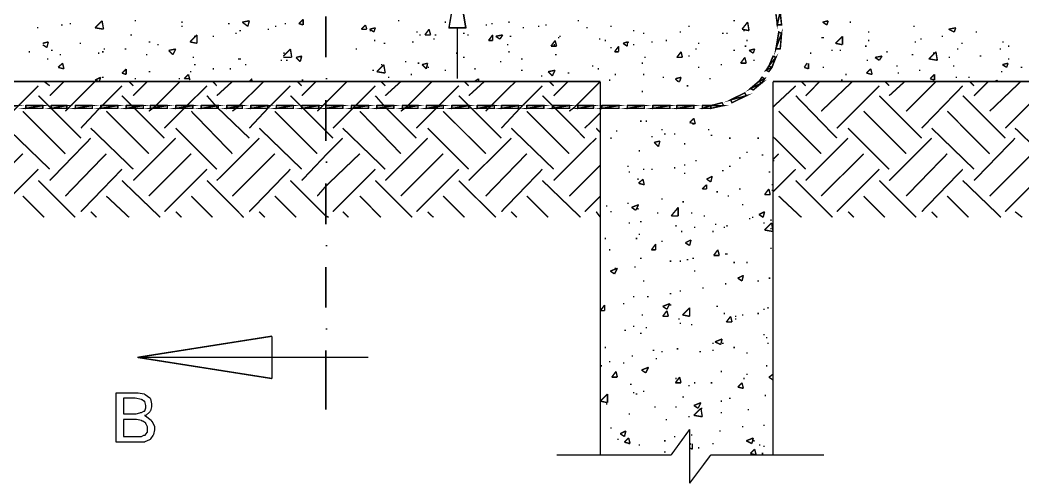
# Model space of a CAD drawing. Extents: x 0 to 210, y 0 to 297.
# Drawn here: x 131.94 to 161.99, y 145.45 to 159.35 of the extents above; entities that cross this region are included whole.
import ezdxf

# ---------------------------------------------------------------- set-up
doc = ezdxf.new("R2010")
doc.units = 0
doc.header["$MEASUREMENT"] = 0
for name, color, linetype in [('C00-00-00-BLACK', 7, 'Continuous'), ('C00-7E-FF', 150, 'Continuous'), ('C00-FF-00', 3, 'Continuous'), ('C95-49-00', 34, 'Continuous')]:
    doc.layers.add(name, color=color, linetype=linetype)

msp = doc.modelspace()

# ---------------------------------------------------------------- linework, layer by layer
at = {"layer": 'C00-00-00-BLACK', "const_width": 0.0423}
for points in [[(133.427, 159.247), (133.469, 159.247)], [(134.189, 159.121), (134.4, 159.331)], [(134.443, 159.078), (134.4, 159.331)], [(135.377, 159.331), (135.418, 159.331)], [(136.776, 159.29), (136.819, 159.29)], [(138.176, 159.247), (138.219, 159.247)], [(138.599, 159.29), (138.811, 159.331)], [(138.599, 159.29), (138.768, 159.163)], [(138.768, 159.163), (138.811, 159.331)], [(139.872, 159.247), (139.915, 159.247)], [(140.295, 159.247), (140.425, 159.374)], [(140.295, 159.247), (140.425, 159.205)], [(140.425, 159.205), (140.425, 159.374)], [(141.103, 158.232), (141.103, 159.46)], [(143.266, 159.331), (143.309, 159.331)], [(144.664, 159.29), (144.709, 159.29)], [(146.064, 159.247), (146.105, 159.247)], [(146.574, 159.29), (146.616, 159.29)], [(148.65, 159.331), (148.693, 159.331)], [(153.315, 159.331), (153.361, 159.331)], [(153.573, 159.078), (153.741, 159.29)], [(153.784, 159.035), (153.741, 159.29)], [(155.988, 159.29), (156.156, 159.331)], [(155.988, 159.29), (156.115, 159.205)], [(156.115, 159.205), (156.156, 159.331)], [(156.795, 159.29), (156.837, 159.29)], [(132.45, 159.121), (132.493, 159.121)], [(133.169, 159.205), (133.215, 159.205)], [(134.189, 159.121), (134.443, 159.078)], [(136.776, 159.163), (136.819, 159.163)], [(138.388, 158.951), (138.429, 158.951)], [(138.515, 159.035), (138.558, 159.035)], [(139.364, 159.078), (139.406, 159.078)], [(139.576, 159.163), (139.617, 159.163)], [(142.164, 159.078), (142.291, 159.205)], [(142.164, 159.078), (142.332, 159.078)], [(142.332, 159.078), (142.291, 159.205)], [(142.417, 159.078), (142.587, 159.121)], [(142.417, 159.078), (142.544, 158.994)], [(142.417, 159.035), (142.46, 159.035)], [(142.544, 158.994), (142.587, 159.121)], [(143.818, 158.994), (143.859, 158.994)], [(144.071, 158.908), (144.198, 159.078)], [(144.241, 158.908), (144.198, 159.078)], [(145.216, 158.951), (145.259, 158.951)], [(145.259, 159.121), (145.302, 159.121)], [(145.894, 159.205), (145.936, 159.205)], [(146.997, 159.121), (147.04, 159.121)], [(147.463, 159.163), (147.505, 159.163)], [(147.677, 159.205), (147.72, 159.205)], [(148.905, 159.121), (148.947, 159.121)], [(149.628, 159.163), (149.67, 159.163)], [(150.304, 159.035), (150.347, 159.035)], [(150.603, 158.951), (150.646, 158.951)], [(151.704, 158.994), (151.747, 158.994)], [(151.96, 159.163), (152.003, 159.163)], [(152.977, 158.951), (153.019, 158.951)], [(153.104, 158.951), (153.145, 158.951)], [(153.573, 159.078), (153.784, 159.035)], [(153.614, 159.035), (153.657, 159.035)], [(157.345, 158.994), (157.387, 158.994)], [(158.702, 159.163), (158.744, 159.163)], [(159.763, 159.078), (159.975, 159.121)], [(159.763, 159.078), (159.933, 158.994)], [(159.933, 158.994), (159.975, 159.121)], [(160.57, 158.994), (160.613, 158.994)], [(132.62, 158.655), (132.789, 158.698)], [(132.746, 158.528), (132.789, 158.698)], [(133.724, 158.655), (133.765, 158.655)], [(135.25, 158.908), (135.292, 158.908)], [(135.8, 158.698), (135.843, 158.698)], [(137.031, 158.698), (137.241, 158.908)], [(137.031, 158.698), (137.241, 158.655)], [(137.158, 158.866), (137.2, 158.866)], [(137.241, 158.655), (137.241, 158.908)], [(137.71, 158.866), (137.753, 158.866)], [(142.544, 158.739), (142.587, 158.739)], [(142.84, 158.655), (142.883, 158.655)], [(143.69, 158.698), (143.732, 158.698)], [(143.902, 158.908), (143.944, 158.908)], [(144.071, 158.908), (144.241, 158.908)], [(144.325, 158.782), (144.367, 158.782)], [(144.367, 158.908), (144.41, 158.908)], [(145.343, 158.908), (145.386, 158.908)], [(145.978, 158.739), (146.105, 158.908)], [(145.978, 158.739), (146.105, 158.739)], [(146.105, 158.739), (146.105, 158.908)], [(146.193, 158.866), (146.404, 158.908)], [(146.193, 158.866), (146.32, 158.782)], [(146.32, 158.782), (146.404, 158.908)], [(146.616, 158.866), (146.659, 158.866)], [(147.847, 158.569), (147.974, 158.739)], [(148.016, 158.569), (147.974, 158.739)], [(148.058, 158.824), (148.101, 158.824)], [(148.101, 158.866), (148.143, 158.866)], [(149.288, 158.782), (149.331, 158.782)], [(149.458, 158.739), (149.501, 158.739)], [(150.008, 158.655), (150.134, 158.698)], [(150.008, 158.655), (150.134, 158.569)], [(150.134, 158.698), (150.177, 158.698)], [(150.134, 158.655), (150.177, 158.698)], [(150.134, 158.569), (150.134, 158.655)], [(150.858, 158.698), (150.899, 158.698)], [(151.281, 158.739), (151.324, 158.739)], [(152.257, 158.655), (152.299, 158.655)], [(153.7, 158.739), (153.741, 158.739)], [(155.946, 158.824), (155.988, 158.824)], [(155.988, 158.824), (156.03, 158.824)], [(156.372, 158.655), (156.584, 158.866)], [(156.372, 158.655), (156.584, 158.612)], [(156.584, 158.612), (156.584, 158.866)], [(157.345, 158.739), (157.387, 158.739)], [(158.744, 158.698), (158.787, 158.698)], [(158.914, 158.782), (158.957, 158.782)], [(159.552, 158.866), (159.593, 158.866)], [(160.145, 158.655), (160.187, 158.655)], [(161.375, 158.698), (161.417, 158.698)], [(132.196, 158.401), (132.239, 158.401)], [(132.62, 158.612), (132.746, 158.528)], [(132.873, 158.443), (132.916, 158.443)], [(134.273, 158.359), (134.316, 158.359)], [(134.4, 158.401), (134.443, 158.401)], [(134.443, 158.485), (134.486, 158.485)], [(135.081, 158.485), (135.122, 158.485)], [(136.057, 158.612), (136.099, 158.612)], [(136.396, 158.443), (136.608, 158.485)], [(136.396, 158.443), (136.522, 158.316)], [(136.522, 158.316), (136.608, 158.485)], [(139.829, 158.273), (140.042, 158.485)], [(139.829, 158.359), (139.872, 158.359)], [(140.083, 158.232), (140.042, 158.485)], [(141.994, 158.485), (142.036, 158.485)], [(145.005, 158.359), (145.047, 158.359)], [(146.531, 158.612), (146.574, 158.612)], [(146.574, 158.401), (146.616, 158.401)], [(147.847, 158.569), (148.016, 158.569)], [(147.931, 158.612), (147.974, 158.612)], [(149.628, 158.528), (149.67, 158.528)], [(149.754, 158.401), (149.881, 158.569)], [(149.754, 158.401), (149.881, 158.401)], [(149.881, 158.401), (149.881, 158.569)], [(150.304, 158.612), (150.347, 158.612)], [(151.62, 158.232), (151.747, 158.401)], [(151.788, 158.232), (151.747, 158.401)], [(152.172, 158.485), (152.215, 158.485)], [(153.315, 158.443), (153.361, 158.443)], [(153.657, 158.569), (153.7, 158.569)], [(153.784, 158.443), (153.953, 158.485)], [(153.784, 158.443), (153.91, 158.359)], [(153.91, 158.359), (153.953, 158.485)], [(155.607, 158.359), (155.649, 158.359)], [(156.245, 158.443), (156.286, 158.443)], [(156.498, 158.443), (156.541, 158.443)], [(157.26, 158.569), (157.303, 158.569)], [(157.898, 158.401), (157.94, 158.401)], [(159.17, 158.189), (159.383, 158.401)], [(159.297, 158.359), (159.34, 158.359)], [(159.425, 158.146), (159.383, 158.401)], [(160.018, 158.485), (160.059, 158.485)], [(161.29, 158.485), (161.332, 158.485)], [(161.545, 158.569), (161.586, 158.569)], [(132.746, 158.189), (132.789, 158.189)], [(133.085, 157.933), (133.215, 158.06)], [(133.128, 158.316), (133.169, 158.316)], [(133.258, 157.89), (133.215, 158.06)], [(135.715, 158.316), (135.757, 158.316)], [(137.115, 158.232), (137.158, 158.232)], [(138.472, 158.189), (138.515, 158.189)], [(138.515, 158.189), (138.558, 158.189)], [(139.746, 158.146), (139.787, 158.146)], [(139.829, 158.232), (140.083, 158.232)], [(139.915, 158.146), (139.956, 158.146)], [(140.211, 158.232), (140.382, 158.273)], [(140.211, 158.232), (140.338, 158.105)], [(140.338, 158.105), (140.382, 158.273)], [(140.338, 158.232), (140.382, 158.232)], [(143.479, 158.105), (143.52, 158.105)], [(143.859, 158.06), (143.902, 158.06)], [(143.986, 158.017), (144.155, 158.06)], [(144.114, 157.89), (144.155, 158.06)], [(145.216, 158.232), (145.259, 158.232)], [(146.32, 158.105), (146.363, 158.105)], [(146.955, 158.189), (146.997, 158.189)], [(147.974, 158.316), (148.016, 158.316)], [(150.562, 158.06), (150.603, 158.06)], [(150.646, 158.232), (150.688, 158.232)], [(151.62, 158.232), (151.788, 158.232)], [(151.96, 158.273), (152.003, 158.273)], [(153.53, 158.06), (153.657, 158.232)], [(153.53, 158.06), (153.7, 158.06)], [(153.7, 158.06), (153.657, 158.232)], [(153.91, 158.146), (153.953, 158.146)], [(155.437, 157.933), (155.523, 158.06)], [(155.564, 157.89), (155.564, 158.06)], [(157.303, 158.146), (157.345, 158.146)], [(157.557, 158.232), (157.772, 158.273)], [(157.557, 158.232), (157.686, 158.146)], [(157.686, 158.146), (157.772, 158.273)], [(158.66, 158.316), (158.702, 158.316)], [(159.17, 158.189), (159.425, 158.146)], [(159.763, 158.232), (159.806, 158.232)], [(160.697, 158.273), (160.74, 158.273)], [(161.375, 158.017), (161.545, 158.06)], [(161.502, 157.933), (161.545, 158.06)], [(161.545, 158.189), (161.586, 158.189)], [(133.085, 157.933), (133.258, 157.89)], [(134.995, 157.763), (135.122, 157.89)], [(134.995, 157.763), (135.122, 157.721)], [(135.122, 157.721), (135.122, 157.89)], [(135.8, 157.806), (135.843, 157.806)], [(137.031, 157.806), (137.072, 157.806)], [(137.158, 158.017), (137.2, 158.017)], [(137.71, 157.89), (137.753, 157.89)], [(138.219, 157.89), (138.261, 157.89)], [(138.684, 158.017), (138.726, 158.017)], [(142.501, 157.847), (142.544, 157.847)], [(142.628, 157.806), (142.84, 158.017)], [(142.628, 157.806), (142.883, 157.763)], [(142.756, 158.017), (142.798, 158.017)], [(142.883, 157.763), (142.84, 158.017)], [(143.986, 158.017), (144.114, 157.89)], [(144.155, 157.933), (144.198, 157.933)], [(144.664, 157.847), (144.709, 157.847)], [(145.555, 157.89), (145.598, 157.89)], [(146.955, 157.847), (146.997, 157.847)], [(147.762, 157.806), (147.974, 157.847)], [(147.762, 157.806), (147.888, 157.678)], [(147.888, 157.678), (147.974, 157.847)], [(148.354, 157.763), (148.397, 157.763)], [(149.076, 157.974), (149.119, 157.974)], [(149.246, 157.89), (149.288, 157.89)], [(152.257, 157.933), (152.299, 157.933)], [(152.935, 158.017), (152.977, 158.017)], [(155.437, 157.933), (155.564, 157.89)], [(155.988, 157.933), (156.03, 157.933)], [(157.303, 157.763), (157.43, 157.89)], [(157.303, 157.763), (157.473, 157.721)], [(157.473, 157.721), (157.43, 157.89)], [(158.195, 157.974), (158.237, 157.974)], [(158.237, 157.763), (158.279, 157.763)], [(158.871, 157.847), (158.914, 157.847)], [(159.891, 157.974), (159.933, 157.974)], [(161.332, 157.806), (161.375, 157.806)], [(161.375, 158.017), (161.502, 157.933)], [(161.925, 157.933), (161.968, 157.933)], [(107.81, 157.51), (149.331, 157.51)], [(134.189, 157.551), (134.359, 157.637)], [(134.189, 157.551), (134.316, 157.51)], [(134.316, 157.51), (134.359, 157.637)], [(134.4, 157.637), (134.443, 157.637)], [(135.377, 157.594), (135.418, 157.594)], [(136.692, 157.594), (136.735, 157.594)], [(136.861, 157.594), (136.988, 157.721)], [(136.861, 157.594), (137.031, 157.594)], [(137.031, 157.551), (136.988, 157.721)], [(138.811, 157.51), (138.895, 157.594)], [(138.895, 157.51), (138.895, 157.551)], [(139.829, 157.51), (139.872, 157.51)], [(140.382, 157.551), (140.425, 157.551)], [(141.103, 157.594), (141.144, 157.594)], [(142.967, 157.637), (143.01, 157.637)], [(143.648, 157.721), (143.69, 157.721)], [(145.555, 157.51), (145.682, 157.594)], [(145.682, 157.51), (145.682, 157.594)], [(146.531, 157.51), (146.574, 157.51)], [(147.548, 157.678), (147.592, 157.678)], [(147.888, 157.721), (147.931, 157.721)], [(149.331, 146.32), (149.331, 157.51)], [(149.585, 157.551), (149.628, 157.551)], [(149.754, 157.721), (149.797, 157.721)], [(150.603, 157.721), (150.646, 157.721)], [(151.196, 157.637), (151.238, 157.637)], [(151.577, 157.594), (151.747, 157.637)], [(151.577, 157.594), (151.661, 157.51)], [(151.661, 157.51), (151.704, 157.51)], [(151.704, 157.51), (151.747, 157.637)], [(152.596, 157.594), (152.638, 157.594)], [(166.973, 157.51), (154.503, 157.51)], [(154.503, 146.32), (154.503, 157.51)], [(156.541, 157.551), (156.584, 157.551)], [(156.668, 157.721), (156.711, 157.721)], [(159.213, 157.594), (159.34, 157.721)], [(159.213, 157.594), (159.34, 157.551)], [(159.34, 157.551), (159.34, 157.721)], [(159.975, 157.637), (160.018, 157.637)], [(160.355, 157.637), (160.398, 157.637)], [(161.163, 157.51), (161.206, 157.551)], [(161.247, 157.51), (161.206, 157.551)], [(150.562, 157.212), (150.603, 157.212)], [(151.919, 157.382), (151.96, 157.382)], [(141.103, 155.728), (141.103, 156.959)], [(150.519, 156.323), (150.562, 156.323)], [(150.688, 156.323), (150.73, 156.323)], [(152.003, 156.282), (152.13, 156.409)], [(152.003, 156.282), (152.172, 156.239)], [(152.087, 156.239), (152.13, 156.239)], [(152.172, 156.239), (152.13, 156.409)], [(149.797, 156.024), (149.838, 156.024)], [(151.154, 156.07), (151.196, 156.07)], [(151.238, 155.94), (151.281, 155.94)], [(151.535, 155.94), (151.577, 155.94)], [(152.553, 156.07), (152.596, 156.07)], [(149.628, 155.813), (149.67, 155.813)], [(150.858, 155.856), (150.899, 155.856)], [(150.942, 155.686), (151.112, 155.728)], [(150.942, 155.686), (151.069, 155.558)], [(151.069, 155.558), (151.112, 155.728)], [(151.831, 155.644), (151.874, 155.644)], [(152.638, 155.897), (152.681, 155.897)], [(153.188, 155.813), (153.231, 155.813)], [(154.037, 155.813), (154.08, 155.813)], [(150.476, 155.432), (150.519, 155.432)], [(153.7, 155.39), (153.741, 155.39)], [(141.103, 155.094), (141.144, 155.094)], [(152.172, 155.135), (152.215, 155.135)], [(153.487, 155.221), (153.53, 155.221)], [(154.165, 155.305), (154.207, 155.305)], [(154.503, 155.135), (154.546, 155.135)], [(150.134, 154.966), (150.177, 154.966)], [(150.177, 154.798), (150.22, 154.798)], [(150.603, 154.882), (150.646, 154.882)], [(150.858, 154.882), (150.899, 154.882)], [(151.535, 154.924), (151.577, 154.924)], [(151.831, 155.009), (151.874, 155.009)], [(151.831, 154.755), (151.874, 154.755)], [(152.977, 154.839), (153.019, 154.839)], [(153.188, 154.966), (153.231, 154.966)], [(154.376, 154.798), (154.419, 154.798)], [(141.103, 153.228), (141.103, 154.459)], [(150.432, 154.585), (150.476, 154.585)], [(150.476, 154.459), (150.603, 154.585)], [(150.476, 154.459), (150.646, 154.416)], [(150.646, 154.416), (150.603, 154.585)], [(152.511, 154.585), (152.681, 154.67)], [(152.511, 154.585), (152.638, 154.5)], [(152.638, 154.5), (152.681, 154.67)], [(152.383, 154.289), (152.511, 154.416)], [(152.383, 154.289), (152.511, 154.289)], [(152.511, 154.289), (152.511, 154.416)], [(152.808, 154.204), (152.849, 154.204)], [(153.487, 154.289), (153.53, 154.289)], [(154.249, 154.12), (154.376, 154.289)], [(154.419, 154.12), (154.376, 154.289)], [(154.462, 154.416), (154.503, 154.416)], [(154.462, 154.246), (154.503, 154.246)], [(150.134, 153.863), (150.177, 153.863)], [(151.154, 153.99), (151.196, 153.99)], [(151.788, 153.905), (151.831, 153.905)], [(153.145, 154.077), (153.188, 154.077)], [(154.249, 154.12), (154.419, 154.12)], [(149.501, 153.778), (149.542, 153.778)], [(149.628, 153.609), (149.67, 153.609)], [(150.263, 153.737), (150.476, 153.821)], [(150.263, 153.737), (150.39, 153.651)], [(150.39, 153.651), (150.476, 153.821)], [(150.432, 153.694), (150.476, 153.694)], [(151.027, 153.567), (151.069, 153.567)], [(151.451, 153.482), (151.661, 153.737)], [(151.661, 153.482), (151.661, 153.737)], [(152.046, 153.567), (152.087, 153.567)], [(153.573, 153.821), (153.614, 153.821)], [(154.08, 153.525), (154.249, 153.609)], [(154.08, 153.525), (154.207, 153.44)], [(154.207, 153.44), (154.249, 153.609)], [(150.177, 153.271), (150.22, 153.271)], [(150.519, 153.312), (150.562, 153.312)], [(151.451, 153.482), (151.661, 153.482)], [(152.426, 153.482), (152.469, 153.482)], [(152.765, 153.228), (152.808, 153.228)], [(153.784, 153.398), (153.826, 153.398)], [(153.869, 153.44), (153.91, 153.44)], [(154.207, 153.271), (154.249, 153.271)], [(154.249, 153.059), (154.462, 153.271)], [(154.419, 153.355), (154.462, 153.355)], [(154.503, 153.016), (154.462, 153.271)], [(150.476, 152.932), (150.519, 152.932)], [(151.577, 153.186), (151.62, 153.186)], [(151.747, 153.016), (151.788, 153.016)], [(152.13, 153.144), (152.172, 153.144)], [(152.681, 153.016), (152.722, 153.016)], [(153.019, 153.144), (153.061, 153.144)], [(153.104, 153.186), (153.145, 153.186)], [(154.249, 153.059), (154.503, 153.016)], [(154.419, 153.101), (154.462, 153.101)], [(149.458, 152.805), (149.501, 152.805)], [(150.39, 152.805), (150.432, 152.805)], [(150.858, 152.466), (150.985, 152.636)], [(150.985, 152.466), (150.985, 152.636)], [(151.154, 152.72), (151.196, 152.72)], [(151.874, 152.678), (152.046, 152.762)], [(151.874, 152.678), (152.003, 152.593)], [(152.003, 152.593), (152.046, 152.762)], [(141.103, 152.593), (141.144, 152.593)], [(149.585, 152.466), (149.628, 152.466)], [(150.858, 152.466), (150.985, 152.466)], [(152.722, 152.297), (152.849, 152.466)], [(152.892, 152.297), (152.849, 152.466)], [(153.061, 152.339), (153.104, 152.339)], [(153.104, 152.339), (153.145, 152.339)], [(154.419, 152.509), (154.462, 152.509)], [(150.519, 152.213), (150.562, 152.213)], [(151.408, 152.127), (151.451, 152.127)], [(151.704, 152.127), (151.747, 152.127)], [(151.919, 152.17), (151.96, 152.17)], [(152.087, 152.213), (152.13, 152.213)], [(152.722, 152.297), (152.892, 152.297)], [(153.315, 152.086), (153.361, 152.086)], [(153.7, 152.086), (153.741, 152.086)], [(141.103, 150.729), (141.103, 151.955)], [(149.628, 151.828), (149.838, 151.914)], [(149.628, 151.828), (149.754, 151.744)], [(149.754, 151.744), (149.838, 151.914)], [(149.754, 151.914), (149.797, 151.914)], [(150.347, 151.955), (150.39, 151.955)], [(152.13, 151.828), (152.172, 151.828)], [(150.603, 151.532), (150.646, 151.532)], [(153.061, 151.448), (153.104, 151.448)], [(153.445, 151.617), (153.614, 151.701)], [(153.445, 151.617), (153.573, 151.532)], [(153.573, 151.532), (153.614, 151.701)], [(154.037, 151.532), (154.08, 151.532)], [(154.376, 151.617), (154.419, 151.617)], [(151.408, 151.152), (151.451, 151.152)], [(151.704, 151.235), (151.747, 151.235)], [(152.383, 151.321), (152.426, 151.321)], [(150.008, 150.855), (150.05, 150.855)], [(150.304, 151.066), (150.347, 151.066)], [(150.73, 151.066), (150.773, 151.066)], [(151.196, 150.77), (151.408, 150.855)], [(151.324, 150.686), (151.408, 150.855)], [(149.331, 150.643), (149.458, 150.813)], [(149.331, 150.643), (149.458, 150.643)], [(149.458, 150.643), (149.458, 150.813)], [(151.196, 150.77), (151.324, 150.686)], [(151.196, 150.473), (151.324, 150.643)], [(151.365, 150.473), (151.324, 150.643)], [(151.408, 150.813), (151.451, 150.813)], [(151.788, 150.516), (152.003, 150.729)], [(152.003, 150.473), (152.003, 150.729)], [(152.808, 150.77), (152.849, 150.77)], [(153.019, 150.559), (153.061, 150.559)], [(154.037, 150.559), (154.08, 150.559)], [(154.207, 150.686), (154.249, 150.686)], [(154.335, 150.729), (154.376, 150.729)], [(150.562, 150.516), (150.603, 150.516)], [(151.196, 150.473), (151.365, 150.473)], [(151.661, 150.39), (151.704, 150.39)], [(151.704, 150.263), (151.747, 150.263)], [(151.788, 150.516), (152.003, 150.473)], [(151.96, 150.473), (152.003, 150.473)], [(152.046, 150.22), (152.087, 150.22)], [(153.104, 150.304), (153.231, 150.473)], [(153.104, 150.304), (153.274, 150.304)], [(153.274, 150.304), (153.231, 150.473)], [(153.361, 150.473), (153.403, 150.473)], [(153.361, 150.39), (153.403, 150.39)], [(153.573, 150.516), (153.614, 150.516)], [(141.103, 150.093), (141.144, 150.093)], [(150.05, 150.05), (150.093, 150.05)], [(150.304, 150.177), (150.347, 150.177)], [(150.519, 149.967), (150.562, 149.967)], [(150.688, 150.134), (150.73, 150.134)], [(154.207, 149.921), (154.249, 149.921)], [(135.461, 149.243), (139.49, 149.878)], [(139.49, 149.878), (135.461, 149.243)], [(139.49, 149.243), (139.49, 149.878)], [(139.49, 148.609), (139.49, 149.878)], [(152.681, 149.667), (152.722, 149.667)], [(152.765, 149.709), (152.977, 149.794)], [(152.765, 149.709), (152.935, 149.625)], [(152.935, 149.625), (152.977, 149.794)], [(152.977, 149.667), (153.019, 149.667)], [(154.292, 149.837), (154.335, 149.837)], [(154.335, 149.667), (154.376, 149.667)], [(141.103, 147.675), (141.103, 149.455)], [(149.458, 149.539), (149.501, 149.539)], [(150.899, 149.455), (150.942, 149.455)], [(151.154, 149.412), (151.196, 149.412)], [(151.62, 149.498), (151.661, 149.498)], [(152.299, 149.412), (152.342, 149.412)], [(152.681, 149.455), (152.722, 149.455)], [(153.315, 149.539), (153.361, 149.539)], [(153.7, 149.371), (153.741, 149.371)], [(137.964, 149.243), (135.461, 149.243)], [(135.461, 149.243), (139.49, 148.609)], [(135.461, 149.243), (139.49, 149.243)], [(135.461, 149.243), (139.49, 149.243)], [(139.49, 148.609), (135.461, 149.243)], [(138.684, 149.243), (138.726, 149.243)], [(139.49, 149.243), (139.49, 148.609)], [(139.49, 149.243), (142.375, 149.243)], [(149.585, 149.116), (149.628, 149.116)], [(150.008, 149.075), (150.05, 149.075)], [(150.263, 149.286), (150.304, 149.286)], [(150.985, 149.202), (151.027, 149.202)], [(149.331, 148.989), (149.374, 148.989)], [(149.67, 148.65), (149.797, 148.82)], [(149.838, 148.65), (149.797, 148.82)], [(150.562, 148.863), (150.773, 148.947)], [(150.562, 148.863), (150.688, 148.778)], [(150.688, 148.778), (150.773, 148.947)], [(152.935, 148.82), (152.977, 148.82)], [(153.7, 148.736), (153.741, 148.736)], [(154.292, 148.989), (154.335, 148.989)], [(154.376, 148.65), (154.503, 148.736)], [(149.67, 148.65), (149.838, 148.65)], [(150.22, 148.439), (150.263, 148.439)], [(151.577, 148.481), (151.704, 148.65)], [(151.577, 148.609), (151.62, 148.609)], [(151.577, 148.481), (151.747, 148.481)], [(151.747, 148.481), (151.704, 148.65)], [(152.13, 148.481), (152.172, 148.481)], [(152.638, 148.481), (152.681, 148.481)], [(153.445, 148.354), (153.573, 148.481)], [(153.614, 148.313), (153.573, 148.481)], [(153.614, 148.609), (153.657, 148.609)], [(154.376, 148.65), (154.503, 148.566)], [(154.503, 148.566), (154.503, 148.65)], [(149.331, 147.931), (149.542, 148.143)], [(149.542, 147.886), (149.542, 148.143)], [(150.304, 148.185), (150.347, 148.185)], [(150.39, 148.143), (150.432, 148.143)], [(150.603, 148.227), (150.646, 148.227)], [(151.96, 148.397), (152.003, 148.397)], [(153.445, 148.354), (153.614, 148.313)], [(149.331, 147.931), (149.542, 147.886)], [(149.501, 147.844), (149.542, 147.844)], [(151.788, 148.058), (151.831, 148.058)], [(152.13, 147.802), (152.342, 147.886)], [(152.257, 147.718), (152.342, 147.886)], [(152.935, 147.931), (152.977, 147.931)], [(153.188, 148.016), (153.231, 148.016)], [(154.249, 148.101), (154.292, 148.101)], [(150.177, 147.548), (150.22, 147.548)], [(150.942, 147.759), (150.985, 147.759)], [(151.577, 147.759), (151.62, 147.759)], [(152.13, 147.802), (152.257, 147.718)], [(152.13, 147.505), (152.342, 147.718)], [(152.383, 147.463), (152.342, 147.718)], [(152.342, 147.718), (152.383, 147.718)], [(152.935, 147.589), (152.977, 147.589)], [(153.741, 147.675), (153.784, 147.675)], [(151.281, 147.379), (151.324, 147.379)], [(151.96, 147.463), (152.003, 147.463)], [(152.13, 147.505), (152.383, 147.463)], [(149.628, 147.125), (149.67, 147.125)], [(149.924, 146.955), (150.093, 147.04)], [(149.924, 146.955), (150.05, 146.87)], [(150.05, 146.87), (150.093, 147.04)], [(151.451, 146.32), (152.003, 147.082)], [(152.003, 147.082), (152.003, 145.471)], [(152.046, 146.913), (152.087, 146.913)], [(152.892, 147.04), (152.935, 147.04)], [(153.573, 147.166), (153.614, 147.166)], [(154.207, 147.209), (154.249, 147.209)], [(149.838, 146.786), (149.881, 146.786)], [(150.05, 146.701), (150.177, 146.827)], [(150.05, 146.701), (150.22, 146.659)], [(150.22, 146.659), (150.177, 146.827)], [(150.177, 146.659), (150.22, 146.659)], [(150.476, 146.616), (150.519, 146.616)], [(151.238, 146.743), (151.281, 146.743)], [(151.535, 146.87), (151.577, 146.87)], [(152.003, 146.616), (152.046, 146.659)], [(152.087, 146.49), (152.087, 146.659)], [(152.681, 146.659), (152.722, 146.659)], [(153.7, 146.743), (153.91, 146.827)], [(153.7, 146.743), (153.869, 146.659)], [(153.869, 146.659), (153.91, 146.827)], [(153.91, 146.743), (153.953, 146.743)], [(154.08, 146.616), (154.123, 146.616)], [(148.016, 146.32), (151.451, 146.32)], [(151.451, 146.32), (148.143, 146.32)], [(150.603, 146.32), (150.646, 146.32)], [(151.238, 146.404), (151.281, 146.404)], [(152.003, 146.531), (152.087, 146.49)], [(152.638, 146.32), (152.003, 145.471)], [(152.257, 146.531), (152.299, 146.531)], [(156.03, 146.32), (152.638, 146.32)], [(152.638, 146.32), (153.361, 146.32)], [(152.681, 146.32), (152.722, 146.32)], [(153.826, 146.363), (153.953, 146.49)], [(153.826, 146.363), (153.996, 146.32)], [(153.996, 146.32), (153.953, 146.49)], [(154.165, 146.363), (154.207, 146.363)], [(154.207, 146.574), (154.249, 146.574)]]:
    msp.add_lwpolyline(points, dxfattribs=at)
at = {"layer": 'C00-00-00-BLACK'}
for points in [[(134.826, 146.701), (134.826, 148.185), (135.418, 148.185), (135.482, 148.185), (135.662, 148.154), (135.673, 148.143), (135.694, 148.134), (135.832, 148.027), (135.843, 148.016), (135.853, 147.996), (135.884, 147.851), (135.884, 147.802), (135.884, 147.76), (135.853, 147.643), (135.843, 147.632), (135.832, 147.611), (135.712, 147.505), (135.673, 147.505), (135.705, 147.496), (135.873, 147.358), (135.884, 147.336), (135.905, 147.326), (135.97, 147.176), (135.97, 147.125), (135.97, 147.072), (135.937, 146.935), (135.927, 146.913), (135.916, 146.903), (135.853, 146.797), (135.843, 146.786), (135.821, 146.776), (135.683, 146.711), (135.673, 146.701), (135.608, 146.701), (135.465, 146.701), (135.418, 146.701), (134.826, 146.701)], [(135.038, 147.548), (135.377, 147.548), (135.418, 147.548), (135.535, 147.58), (135.547, 147.589), (135.578, 147.589), (135.649, 147.632), (135.673, 147.632), (135.683, 147.643), (135.715, 147.73), (135.715, 147.759), (135.715, 147.803), (135.683, 147.92), (135.673, 147.931), (135.651, 147.931), (135.603, 147.974), (135.588, 147.974), (135.577, 147.985), (135.395, 148.016), (135.334, 148.016), (135.038, 148.016), (135.038, 147.548)], [(135.038, 146.87), (135.418, 146.87), (135.45, 146.87), (135.522, 146.87), (135.547, 146.87), (135.578, 146.87), (135.649, 146.913), (135.673, 146.913), (135.694, 146.913), (135.746, 146.987), (135.757, 146.997), (135.757, 147.03), (135.757, 147.101), (135.757, 147.125), (135.757, 147.157), (135.724, 147.242), (135.715, 147.252), (135.715, 147.274), (135.62, 147.336), (135.588, 147.336), (135.577, 147.347), (135.427, 147.379), (135.377, 147.379), (135.038, 147.379), (135.038, 146.87)]]:
    msp.add_lwpolyline(points, close=True, dxfattribs=at)
at = {"layer": 'C00-7E-FF', "const_width": 0.0423}
msp.add_lwpolyline([(144.793, 159.121), (145.302, 159.121), (145.047, 160.605), (144.793, 159.121)], close=True, dxfattribs=at)
at = {"layer": 'C00-7E-FF'}
msp.add_lwpolyline([(144.793, 159.121), (145.302, 159.121), (145.047, 160.605), (144.793, 159.121)], close=True, dxfattribs=at)
at = {"layer": 'C00-7E-FF', "const_width": 0.0423}
msp.add_lwpolyline([(145.047, 159.121), (145.047, 157.594)], dxfattribs=at)
at = {"layer": 'C00-FF-00', "const_width": 0.0423}
for points in [[(154.631, 159.205), (154.715, 159.586), (154.588, 159.544), (154.631, 159.205)], [(154.758, 159.205), (154.631, 159.205), (154.715, 159.586), (154.758, 159.205)], [(154.588, 158.485), (154.758, 158.951), (154.672, 158.994), (154.588, 158.485)], [(154.715, 158.485), (154.588, 158.485), (154.758, 158.951), (154.715, 158.485)], [(154.462, 157.933), (154.376, 157.974), (154.588, 158.232), (154.462, 157.933)], [(154.376, 157.974), (154.588, 158.232), (154.503, 158.273), (154.376, 157.974)], [(154.292, 157.847), (154.462, 157.933), (154.376, 157.974), (154.292, 157.847)], [(154.376, 157.806), (154.292, 157.847), (154.462, 157.933), (154.376, 157.806)], [(153.826, 157.298), (154.165, 157.467), (154.08, 157.51), (153.826, 157.298)], [(153.91, 157.255), (153.826, 157.298), (154.165, 157.467), (153.91, 157.255)], [(154.08, 157.51), (154.249, 157.594), (154.165, 157.637), (154.08, 157.51)], [(154.165, 157.467), (154.08, 157.51), (154.249, 157.594), (154.165, 157.467)], [(153.231, 156.959), (153.7, 157.085), (153.657, 157.171), (153.231, 156.959)], [(153.274, 156.875), (153.231, 156.959), (153.7, 157.085), (153.274, 156.875)], [(152.638, 156.789), (153.019, 156.789), (152.977, 156.875), (152.638, 156.789)], [(131.348, 156.789), (131.348, 156.705), (131.858, 156.789), (131.348, 156.789)], [(132.111, 156.705), (132.623, 156.789), (132.623, 156.705), (132.111, 156.705)], [(132.111, 156.789), (132.111, 156.705), (132.623, 156.789), (132.111, 156.789)], [(132.873, 156.705), (133.342, 156.789), (133.342, 156.705), (132.873, 156.705)], [(132.873, 156.789), (132.873, 156.705), (133.342, 156.789), (132.873, 156.789)], [(133.597, 156.705), (134.107, 156.789), (134.107, 156.705), (133.597, 156.705)], [(133.597, 156.789), (133.597, 156.705), (134.107, 156.789), (133.597, 156.789)], [(134.359, 156.705), (134.869, 156.789), (134.869, 156.705), (134.359, 156.705)], [(134.359, 156.789), (134.359, 156.705), (134.869, 156.789), (134.359, 156.789)], [(135.122, 156.705), (135.634, 156.789), (135.634, 156.705), (135.122, 156.705)], [(135.122, 156.789), (135.122, 156.705), (135.634, 156.789), (135.122, 156.789)], [(135.843, 156.705), (136.353, 156.789), (136.353, 156.705), (135.843, 156.705)], [(135.843, 156.789), (135.843, 156.705), (136.353, 156.789), (135.843, 156.789)], [(136.608, 156.705), (137.118, 156.789), (137.118, 156.705), (136.608, 156.705)], [(136.608, 156.789), (136.608, 156.705), (137.118, 156.789), (136.608, 156.789)], [(137.368, 156.705), (137.88, 156.789), (137.88, 156.705), (137.368, 156.705)], [(137.368, 156.789), (137.368, 156.705), (137.88, 156.789), (137.368, 156.789)], [(138.133, 156.705), (138.602, 156.789), (138.602, 156.705), (138.133, 156.705)], [(138.133, 156.789), (138.133, 156.705), (138.602, 156.789), (138.133, 156.789)], [(138.854, 156.705), (139.364, 156.789), (139.364, 156.705), (138.854, 156.705)], [(138.854, 156.789), (138.854, 156.705), (139.364, 156.789), (138.854, 156.789)], [(139.617, 156.705), (140.129, 156.789), (140.129, 156.705), (139.617, 156.705)], [(139.617, 156.789), (139.617, 156.705), (140.129, 156.789), (139.617, 156.789)], [(140.382, 156.705), (140.893, 156.789), (140.893, 156.705), (140.382, 156.705)], [(140.382, 156.789), (140.382, 156.705), (140.893, 156.789), (140.382, 156.789)], [(141.103, 156.705), (141.613, 156.789), (141.613, 156.705), (141.103, 156.705)], [(141.103, 156.789), (141.103, 156.705), (141.613, 156.789), (141.103, 156.789)], [(141.866, 156.705), (142.378, 156.789), (142.378, 156.705), (141.866, 156.705)], [(141.866, 156.789), (141.866, 156.705), (142.378, 156.789), (141.866, 156.789)], [(142.628, 156.705), (143.14, 156.789), (143.14, 156.705), (142.628, 156.705)], [(142.628, 156.789), (142.628, 156.705), (143.14, 156.789), (142.628, 156.789)], [(143.393, 156.705), (143.862, 156.789), (143.862, 156.705), (143.393, 156.705)], [(143.393, 156.789), (143.393, 156.705), (143.862, 156.789), (143.393, 156.789)], [(144.114, 156.705), (144.624, 156.789), (144.624, 156.705), (144.114, 156.705)], [(144.114, 156.789), (144.114, 156.705), (144.624, 156.789), (144.114, 156.789)], [(144.877, 156.705), (145.389, 156.789), (145.389, 156.705), (144.877, 156.705)], [(144.877, 156.789), (144.877, 156.705), (145.389, 156.789), (144.877, 156.789)], [(145.639, 156.705), (146.151, 156.789), (146.151, 156.705), (145.639, 156.705)], [(145.639, 156.789), (145.639, 156.705), (146.151, 156.789), (145.639, 156.789)], [(146.363, 156.705), (146.873, 156.789), (146.873, 156.705), (146.363, 156.705)], [(146.363, 156.789), (146.363, 156.705), (146.873, 156.789), (146.363, 156.789)], [(147.125, 156.705), (147.635, 156.789), (147.635, 156.705), (147.125, 156.705)], [(147.125, 156.789), (147.125, 156.705), (147.635, 156.789), (147.125, 156.789)], [(147.888, 156.705), (148.4, 156.789), (148.4, 156.705), (147.888, 156.705)], [(147.888, 156.789), (147.888, 156.705), (148.4, 156.789), (147.888, 156.789)], [(148.65, 156.705), (149.119, 156.789), (149.119, 156.705), (148.65, 156.705)], [(148.65, 156.789), (148.65, 156.705), (149.119, 156.789), (148.65, 156.789)], [(149.374, 156.705), (149.884, 156.789), (149.884, 156.705), (149.374, 156.705)], [(149.374, 156.789), (149.374, 156.705), (149.884, 156.789), (149.374, 156.789)], [(150.134, 156.705), (150.646, 156.789), (150.646, 156.705), (150.134, 156.705)], [(150.134, 156.789), (150.134, 156.705), (150.646, 156.789), (150.134, 156.789)], [(150.899, 156.705), (151.41, 156.789), (151.41, 156.705), (150.899, 156.705)], [(150.899, 156.789), (150.899, 156.705), (151.41, 156.789), (150.899, 156.789)], [(151.62, 156.705), (152.13, 156.789), (152.13, 156.705), (151.62, 156.705)], [(151.62, 156.789), (151.62, 156.705), (152.13, 156.789), (151.62, 156.789)], [(152.383, 156.705), (152.638, 156.789), (152.638, 156.705), (152.383, 156.705)], [(152.383, 156.789), (152.383, 156.705), (152.638, 156.789), (152.383, 156.789)], [(152.638, 156.705), (152.638, 156.789), (153.019, 156.789), (152.638, 156.705)]]:
    msp.add_lwpolyline(points, close=True, dxfattribs=at)
at = {"layer": 'C00-FF-00'}
for points in [[(154.631, 159.205), (154.715, 159.586), (154.588, 159.544), (154.631, 159.205)], [(154.758, 159.205), (154.631, 159.205), (154.715, 159.586), (154.758, 159.205)], [(154.588, 158.485), (154.758, 158.951), (154.672, 158.994), (154.588, 158.485)], [(154.715, 158.485), (154.588, 158.485), (154.758, 158.951), (154.715, 158.485)], [(154.376, 157.974), (154.588, 158.232), (154.503, 158.273), (154.376, 157.974)], [(154.462, 157.933), (154.376, 157.974), (154.588, 158.232), (154.462, 157.933)], [(154.292, 157.847), (154.462, 157.933), (154.376, 157.974), (154.292, 157.847)], [(154.376, 157.806), (154.292, 157.847), (154.462, 157.933), (154.376, 157.806)], [(153.826, 157.298), (154.165, 157.467), (154.08, 157.51), (153.826, 157.298)], [(153.91, 157.255), (153.826, 157.298), (154.165, 157.467), (153.91, 157.255)], [(154.08, 157.51), (154.249, 157.594), (154.165, 157.637), (154.08, 157.51)], [(154.165, 157.467), (154.08, 157.51), (154.249, 157.594), (154.165, 157.467)], [(153.231, 156.959), (153.7, 157.085), (153.657, 157.171), (153.231, 156.959)], [(152.638, 156.789), (153.019, 156.789), (152.977, 156.875), (152.638, 156.789)], [(153.274, 156.875), (153.231, 156.959), (153.7, 157.085), (153.274, 156.875)], [(132.111, 156.789), (132.111, 156.705), (132.623, 156.789), (132.111, 156.789)], [(132.111, 156.705), (132.623, 156.789), (132.623, 156.705), (132.111, 156.705)], [(132.873, 156.789), (132.873, 156.705), (133.342, 156.789), (132.873, 156.789)], [(132.873, 156.705), (133.342, 156.789), (133.342, 156.705), (132.873, 156.705)], [(133.597, 156.789), (133.597, 156.705), (134.107, 156.789), (133.597, 156.789)], [(133.597, 156.705), (134.107, 156.789), (134.107, 156.705), (133.597, 156.705)], [(134.359, 156.789), (134.359, 156.705), (134.869, 156.789), (134.359, 156.789)], [(134.359, 156.705), (134.869, 156.789), (134.869, 156.705), (134.359, 156.705)], [(135.122, 156.789), (135.122, 156.705), (135.634, 156.789), (135.122, 156.789)], [(135.122, 156.705), (135.634, 156.789), (135.634, 156.705), (135.122, 156.705)], [(135.843, 156.789), (135.843, 156.705), (136.353, 156.789), (135.843, 156.789)], [(135.843, 156.705), (136.353, 156.789), (136.353, 156.705), (135.843, 156.705)], [(136.608, 156.789), (136.608, 156.705), (137.118, 156.789), (136.608, 156.789)], [(136.608, 156.705), (137.118, 156.789), (137.118, 156.705), (136.608, 156.705)], [(137.368, 156.789), (137.368, 156.705), (137.88, 156.789), (137.368, 156.789)], [(137.368, 156.705), (137.88, 156.789), (137.88, 156.705), (137.368, 156.705)], [(138.133, 156.789), (138.133, 156.705), (138.602, 156.789), (138.133, 156.789)], [(138.133, 156.705), (138.602, 156.789), (138.602, 156.705), (138.133, 156.705)], [(138.854, 156.789), (138.854, 156.705), (139.364, 156.789), (138.854, 156.789)], [(138.854, 156.705), (139.364, 156.789), (139.364, 156.705), (138.854, 156.705)], [(139.617, 156.789), (139.617, 156.705), (140.129, 156.789), (139.617, 156.789)], [(139.617, 156.705), (140.129, 156.789), (140.129, 156.705), (139.617, 156.705)], [(140.382, 156.789), (140.382, 156.705), (140.893, 156.789), (140.382, 156.789)], [(140.382, 156.705), (140.893, 156.789), (140.893, 156.705), (140.382, 156.705)], [(141.103, 156.789), (141.103, 156.705), (141.613, 156.789), (141.103, 156.789)], [(141.103, 156.705), (141.613, 156.789), (141.613, 156.705), (141.103, 156.705)], [(141.866, 156.789), (141.866, 156.705), (142.378, 156.789), (141.866, 156.789)], [(141.866, 156.705), (142.378, 156.789), (142.378, 156.705), (141.866, 156.705)], [(142.628, 156.789), (142.628, 156.705), (143.14, 156.789), (142.628, 156.789)], [(142.628, 156.705), (143.14, 156.789), (143.14, 156.705), (142.628, 156.705)], [(143.393, 156.789), (143.393, 156.705), (143.862, 156.789), (143.393, 156.789)], [(143.393, 156.705), (143.862, 156.789), (143.862, 156.705), (143.393, 156.705)], [(144.114, 156.789), (144.114, 156.705), (144.624, 156.789), (144.114, 156.789)], [(144.114, 156.705), (144.624, 156.789), (144.624, 156.705), (144.114, 156.705)], [(144.877, 156.789), (144.877, 156.705), (145.389, 156.789), (144.877, 156.789)], [(144.877, 156.705), (145.389, 156.789), (145.389, 156.705), (144.877, 156.705)], [(145.639, 156.789), (145.639, 156.705), (146.151, 156.789), (145.639, 156.789)], [(145.639, 156.705), (146.151, 156.789), (146.151, 156.705), (145.639, 156.705)], [(146.363, 156.789), (146.363, 156.705), (146.873, 156.789), (146.363, 156.789)], [(146.363, 156.705), (146.873, 156.789), (146.873, 156.705), (146.363, 156.705)], [(147.125, 156.789), (147.125, 156.705), (147.635, 156.789), (147.125, 156.789)], [(147.125, 156.705), (147.635, 156.789), (147.635, 156.705), (147.125, 156.705)], [(147.888, 156.789), (147.888, 156.705), (148.4, 156.789), (147.888, 156.789)], [(147.888, 156.705), (148.4, 156.789), (148.4, 156.705), (147.888, 156.705)], [(148.65, 156.789), (148.65, 156.705), (149.119, 156.789), (148.65, 156.789)], [(148.65, 156.705), (149.119, 156.789), (149.119, 156.705), (148.65, 156.705)], [(149.374, 156.789), (149.374, 156.705), (149.884, 156.789), (149.374, 156.789)], [(149.374, 156.705), (149.884, 156.789), (149.884, 156.705), (149.374, 156.705)], [(150.134, 156.789), (150.134, 156.705), (150.646, 156.789), (150.134, 156.789)], [(150.134, 156.705), (150.646, 156.789), (150.646, 156.705), (150.134, 156.705)], [(150.899, 156.789), (150.899, 156.705), (151.41, 156.789), (150.899, 156.789)], [(150.899, 156.705), (151.41, 156.789), (151.41, 156.705), (150.899, 156.705)], [(151.62, 156.789), (151.62, 156.705), (152.13, 156.789), (151.62, 156.789)], [(151.62, 156.705), (152.13, 156.789), (152.13, 156.705), (151.62, 156.705)], [(152.383, 156.789), (152.383, 156.705), (152.638, 156.789), (152.383, 156.789)], [(152.383, 156.705), (152.638, 156.789), (152.638, 156.705), (152.383, 156.705)], [(152.638, 156.705), (152.638, 156.789), (153.019, 156.789), (152.638, 156.705)]]:
    msp.add_lwpolyline(points, close=True, dxfattribs=at)
at = {"layer": 'C00-FF-00', "const_width": 0.0423}
msp.add_lwpolyline([(152.638, 156.789), (152.638, 156.705)], dxfattribs=at)
at = {"layer": 'C95-49-00', "const_width": 0.0423}
for points in [[(132.832, 157.382), (132.662, 157.51)], [(132.832, 157.085), (133.258, 157.51)], [(133.3, 156.62), (133.427, 156.748), (134.189, 157.51)], [(135.334, 157.382), (135.208, 157.51)], [(135.334, 157.085), (135.757, 157.51)], [(135.8, 156.62), (135.97, 156.748), (136.735, 157.51)], [(137.837, 157.382), (137.71, 157.51)], [(137.837, 157.085), (138.303, 157.51)], [(138.303, 156.62), (138.472, 156.748), (139.237, 157.51)], [(140.382, 157.382), (140.252, 157.51)], [(140.382, 157.085), (140.807, 157.51)], [(141.737, 157.51), (141.103, 156.875), (140.975, 156.748)], [(142.883, 157.382), (142.756, 157.51)], [(142.883, 157.085), (143.352, 157.51)], [(143.52, 156.748), (144.282, 157.51)], [(145.386, 157.382), (145.259, 157.51)], [(145.386, 157.085), (145.852, 157.51)], [(145.894, 156.62), (146.021, 156.748), (146.786, 157.51)], [(147.931, 157.382), (147.804, 157.51)], [(147.931, 157.085), (148.354, 157.51)], [(148.397, 156.62), (148.566, 156.748), (149.331, 157.51)], [(155.48, 157.382), (155.353, 157.51)], [(155.48, 157.085), (155.903, 157.51)], [(155.946, 156.62), (156.88, 157.51)], [(157.982, 157.382), (157.856, 157.51)], [(157.982, 157.085), (158.448, 157.51)], [(158.491, 156.62), (159.383, 157.51)], [(160.525, 157.382), (160.398, 157.51)], [(160.525, 157.085), (160.951, 157.51)], [(160.993, 156.62), (161.925, 157.51)], [(131.22, 156.112), (131.858, 156.748), (132.493, 157.382)], [(133.765, 156.112), (134.359, 156.748), (134.995, 157.382)], [(136.269, 156.112), (136.904, 156.748), (137.541, 157.382)], [(138.811, 156.112), (139.406, 156.748), (140.042, 157.382)], [(142.587, 157.382), (141.952, 156.748), (141.314, 156.112)], [(143.818, 156.112), (144.452, 156.748), (145.089, 157.382)], [(146.363, 156.112), (146.955, 156.748), (147.592, 157.382)], [(154.503, 156.748), (155.184, 157.382)], [(156.414, 156.112), (157.686, 157.382)], [(158.957, 156.112), (160.187, 157.382)], [(161.459, 156.112), (162.733, 157.382)], [(133.765, 155.813), (132.832, 156.748), (132.493, 157.085)], [(136.269, 155.813), (135.334, 156.748), (134.995, 157.085)], [(137.837, 156.748), (137.541, 157.085)], [(140.042, 157.085), (140.382, 156.748), (141.103, 156.024)], [(143.818, 155.813), (142.883, 156.748), (142.587, 157.085)], [(146.363, 155.813), (145.428, 156.748), (145.089, 157.085)], [(148.863, 155.813), (147.931, 156.748), (147.592, 157.085)], [(156.414, 155.813), (155.184, 157.085)], [(158.957, 155.813), (157.686, 157.085)], [(161.459, 155.813), (160.187, 157.085)], [(133.3, 155.347), (132.027, 156.62)], [(135.8, 155.347), (134.527, 156.62)], [(138.303, 155.347), (137.072, 156.62)], [(138.811, 155.813), (137.837, 156.748)], [(140.848, 155.347), (139.576, 156.62)], [(140.848, 156.62), (140.975, 156.748)], [(143.352, 155.347), (142.121, 156.62)], [(143.352, 156.62), (143.52, 156.748)], [(145.894, 155.347), (144.621, 156.62)], [(148.397, 155.347), (147.125, 156.62)], [(148.863, 156.112), (149.331, 156.578)], [(155.946, 155.347), (154.672, 156.62)], [(158.491, 155.347), (157.218, 156.62)], [(160.993, 155.347), (159.722, 156.62)], [(132.832, 154.882), (131.559, 156.112)], [(135.334, 154.882), (134.061, 156.112)], [(137.837, 154.882), (136.608, 156.112)], [(140.382, 154.882), (139.11, 156.112)], [(141.314, 155.813), (141.103, 156.024)], [(142.883, 154.882), (141.61, 156.112)], [(145.386, 154.882), (144.155, 156.112)], [(147.931, 154.882), (146.659, 156.112)], [(149.331, 155.983), (149.204, 156.112)], [(157.982, 154.882), (156.752, 156.112)], [(160.525, 154.882), (159.256, 156.112)], [(163.029, 154.882), (161.756, 156.112)], [(132.832, 154.543), (134.061, 155.813)], [(135.334, 154.543), (136.608, 155.813)], [(137.837, 154.543), (139.11, 155.813)], [(141.103, 155.305), (141.61, 155.813)], [(142.883, 154.543), (144.155, 155.813)], [(145.386, 154.543), (146.659, 155.813)], [(147.931, 154.543), (149.204, 155.813)], [(155.48, 154.882), (154.503, 155.856)], [(155.48, 154.543), (156.752, 155.813)], [(157.982, 154.543), (159.256, 155.813)], [(160.525, 154.543), (161.756, 155.813)], [(130.754, 154.077), (132.027, 155.347)], [(133.3, 154.077), (134.527, 155.347)], [(135.8, 154.077), (137.072, 155.347)], [(138.303, 154.077), (139.576, 155.347)], [(141.103, 154.373), (142.121, 155.347)], [(143.352, 154.077), (144.621, 155.347)], [(145.894, 154.077), (147.125, 155.347)], [(154.503, 155.178), (154.672, 155.347)], [(155.946, 154.077), (157.218, 155.347)], [(158.491, 154.077), (159.722, 155.347)], [(160.993, 154.077), (162.267, 155.347)], [(140.382, 154.543), (141.103, 155.305)], [(131.22, 153.609), (132.493, 154.882)], [(133.765, 153.609), (134.995, 154.882)], [(136.269, 153.609), (137.541, 154.882)], [(138.811, 153.609), (140.042, 154.882)], [(141.314, 153.609), (142.587, 154.882)], [(143.818, 153.609), (145.089, 154.882)], [(146.363, 153.609), (147.592, 154.882)], [(148.397, 154.077), (149.331, 155.009)], [(154.503, 154.204), (155.184, 154.882)], [(156.414, 153.609), (157.686, 154.882)], [(158.957, 153.609), (160.187, 154.882)], [(161.459, 153.609), (162.733, 154.882)], [(133.597, 153.44), (132.493, 154.543)], [(136.142, 153.44), (134.995, 154.543)], [(138.642, 153.44), (137.541, 154.543)], [(141.103, 153.482), (140.042, 154.543)], [(143.69, 153.44), (142.587, 154.543)], [(146.193, 153.44), (145.089, 154.543)], [(148.736, 153.44), (147.592, 154.543)], [(156.286, 153.44), (155.184, 154.543)], [(158.787, 153.44), (157.686, 154.543)], [(161.332, 153.44), (160.187, 154.543)], [(140.848, 154.077), (141.103, 154.373)], [(132.662, 153.44), (132.027, 154.077)], [(135.208, 153.44), (134.527, 154.077)], [(137.71, 153.44), (137.072, 154.077)], [(140.211, 153.44), (139.576, 154.077)], [(142.756, 153.44), (142.121, 154.077)], [(145.259, 153.44), (144.621, 154.077)], [(147.762, 153.44), (147.125, 154.077)], [(148.863, 153.609), (149.331, 154.077)], [(155.353, 153.44), (154.672, 154.077)], [(157.856, 153.44), (157.218, 154.077)], [(160.355, 153.44), (159.722, 154.077)], [(134.231, 153.44), (134.061, 153.609)], [(136.776, 153.44), (136.608, 153.609)], [(139.28, 153.44), (139.11, 153.609)], [(141.78, 153.44), (141.61, 153.609)], [(144.325, 153.44), (144.155, 153.609)], [(146.827, 153.44), (146.659, 153.609)], [(149.331, 153.44), (149.204, 153.609)], [(156.921, 153.44), (156.752, 153.609)], [(159.425, 153.44), (159.256, 153.609)], [(161.968, 153.44), (161.756, 153.609)], [(141.187, 153.44), (141.103, 153.482)]]:
    msp.add_lwpolyline(points, dxfattribs=at)

doc.saveas('drawing.dxf')
